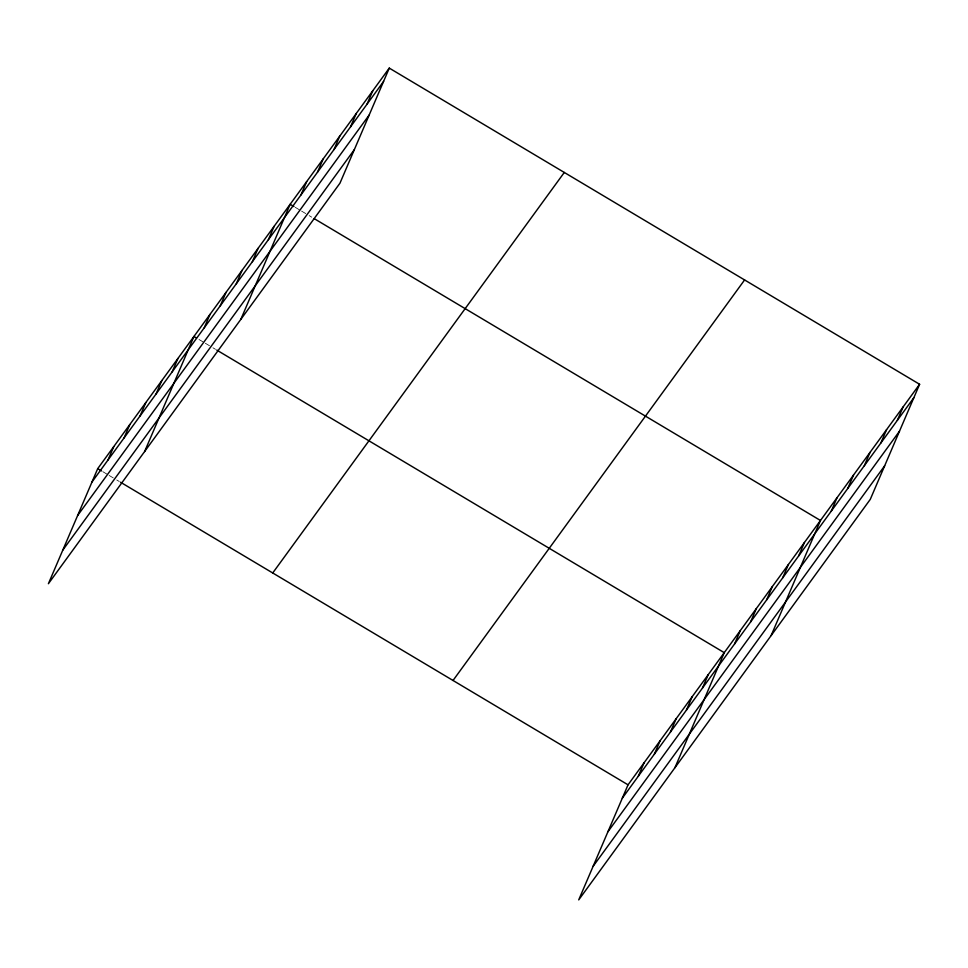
<?xml version="1.0" encoding="UTF-8"?>
<svg xmlns="http://www.w3.org/2000/svg" width="968" height="968" viewBox="0 0 968 968"><rect width="100%" height="100%" fill="white"/><g stroke="black" fill="none" stroke-linecap="round" stroke-linejoin="round"><path stroke-width="0.73" stroke-dasharray="4.84 3.63" d="M295.228 207.309L300.298 210.334M301.568 211.097L307.909 214.872M309.179 215.634L311.708 217.147M199.009 339.49L204.079 342.515M205.349 343.265L211.689 347.052M212.96 347.802L215.501 349.315M102.79 471.658L107.859 474.683M109.13 475.445L115.47 479.221M116.741 479.983L119.282 481.495"/><path stroke-width="1.45" d="M389.281 68.111L97.72 468.633L48.4 583.716L339.962 183.182L389.281 68.111L919.6 384.284L870.28 499.367L578.719 899.889L628.038 784.818L919.6 384.284M108.029 459.957L113.752 446.611M124.073 437.935L129.797 424.577M140.106 415.901L145.829 402.555M156.138 393.879L161.862 380.521M172.183 371.845L177.906 358.499M144.619 451.536L193.939 336.465L196.468 337.977M204.248 327.789L209.971 314.431M220.293 305.755L226.004 292.409M236.325 283.733L242.048 270.374M252.358 261.699L258.081 248.352M268.39 239.665L274.113 226.318M240.838 319.355L290.158 204.284L293.957 206.559M300.951 194.943L306.674 181.597M317.48 172.243L323.203 158.897M333.996 149.556L339.72 136.198M350.525 126.856L356.248 113.498M367.041 104.157L372.765 90.81M638.348 776.142L644.071 762.784M654.38 754.108L660.103 740.762M670.425 732.086L676.136 718.728M686.457 710.052L692.18 696.706M702.49 688.03L708.213 674.672M674.926 767.721L724.245 652.65L216.759 350.077M734.567 643.962L740.29 630.616M750.599 621.94L756.323 608.582M766.632 599.906L772.355 586.56M782.676 577.884L788.4 564.525M798.709 555.85L804.432 542.504M771.145 635.54L820.465 520.469L314.249 218.659M831.27 511.128L836.993 497.77M847.786 488.429L853.51 475.07M864.315 465.729L870.038 452.383M880.832 443.029L886.555 429.683M897.36 420.342L903.083 406.983M91.996 481.991L383.57 81.457M77.609 515.557L369.183 115.023M62.787 550.139L354.349 149.617M272.722 572.983L564.296 172.449M453.024 680.48L744.598 279.946M622.315 798.176L913.877 397.642M607.928 831.742L899.49 431.208M593.106 866.324L884.667 465.789M97.72 468.633L101.519 470.908M120.552 482.245L628.038 784.818"/></g></svg>
